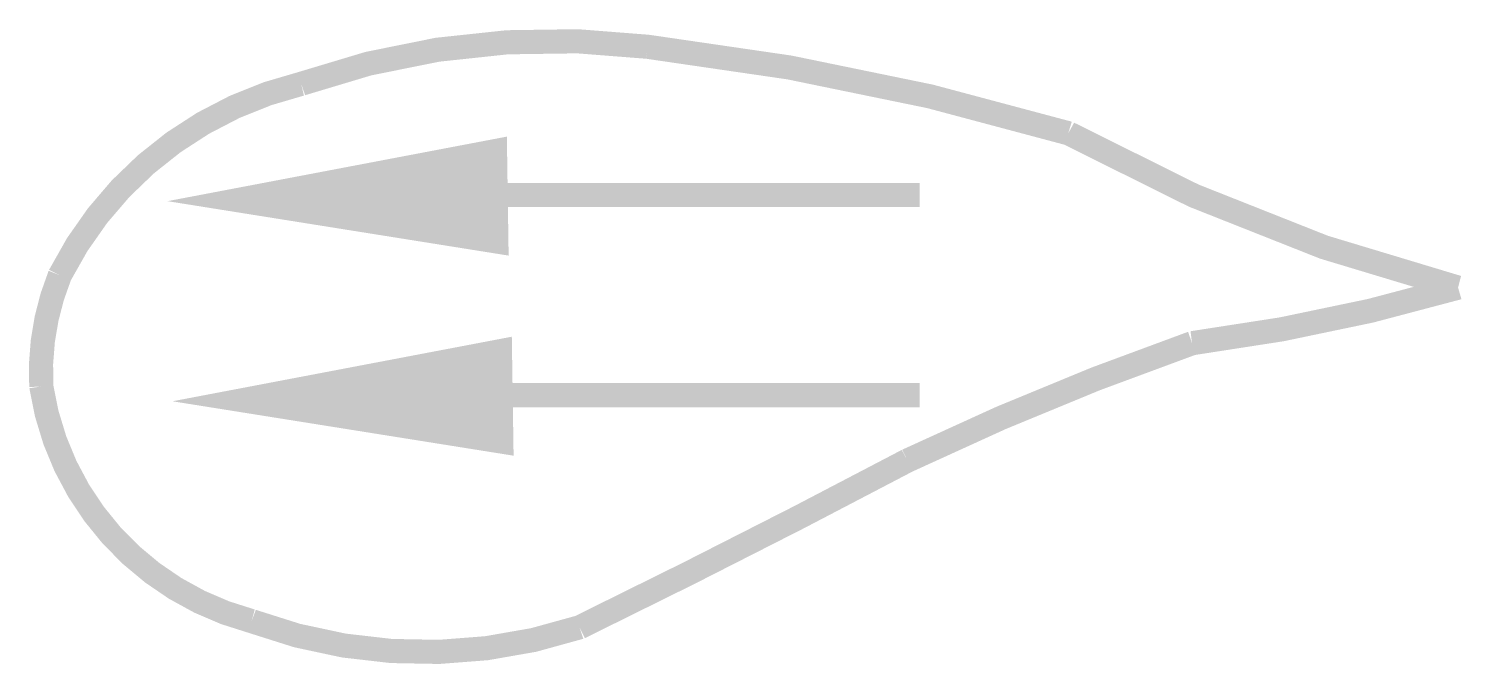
# Model space of a CAD drawing. Extents: x 0.04 to 6, y 0.04 to 2.67.
import ezdxf

# ---------------------------------------------------------------- set-up
doc = ezdxf.new("R2010")
doc.units = 0
doc.header["$MEASUREMENT"] = 0
doc.layers.get('0').update_dxf_attribs({"linetype": 'CONTINUOUS'})

msp = doc.modelspace()

# ---------------------------------------------------------------- linework, layer by layer
at = {"const_width": 0.1}
for points in [[(1.1621, 2.4388, -0.116), (2.5953, 2.5922, -0.043367), (4.3356, 2.2343, 0.063293), (5.9479, 1.5953, 0.862498)], [(1.1621, 2.4388, 0.219868), (0.164, 1.6464, 0.109989), (0.0872, 1.1863, 0.298614), (0.9574, 0.215, 0.169533), (2.3138, 0.1895, 0.00821), (3.6702, 0.8796, -0.027372), (4.8475, 1.3653, 0.039171), (5.9479, 1.5953, -79.641225)]]:
    msp.add_lwpolyline(points, format="xyb", dxfattribs=at)
for points in [[(1.9968, 1.9748, 0.0847, 0, 0), (0.6093, 1.9532, 0, 0.4925, 0), (2.0168, 1.9741, 0, 0.4925, 0)], [(3.7205, 1.9787, 0.1, 0.1, 0), (2.0016, 1.9787, 0.1, 0.0985, 0), (1.9763, 1.9783, 0.1, 0.1, 0)], [(2.0173, 1.1466, 0.0847, 0, 0), (0.6298, 1.125, 0, 0.4925, 0), (2.0373, 1.146, 0, 0.4925, 0)], [(3.7205, 1.1505, 0.1, 0.1, 0), (2.022, 1.1505, 0.1, 0.0985, 0), (1.9968, 1.1502, 0.1, 0.1, 0)]]:
    msp.add_lwpolyline(points, format="xyseb")

doc.saveas('drawing.dxf')
